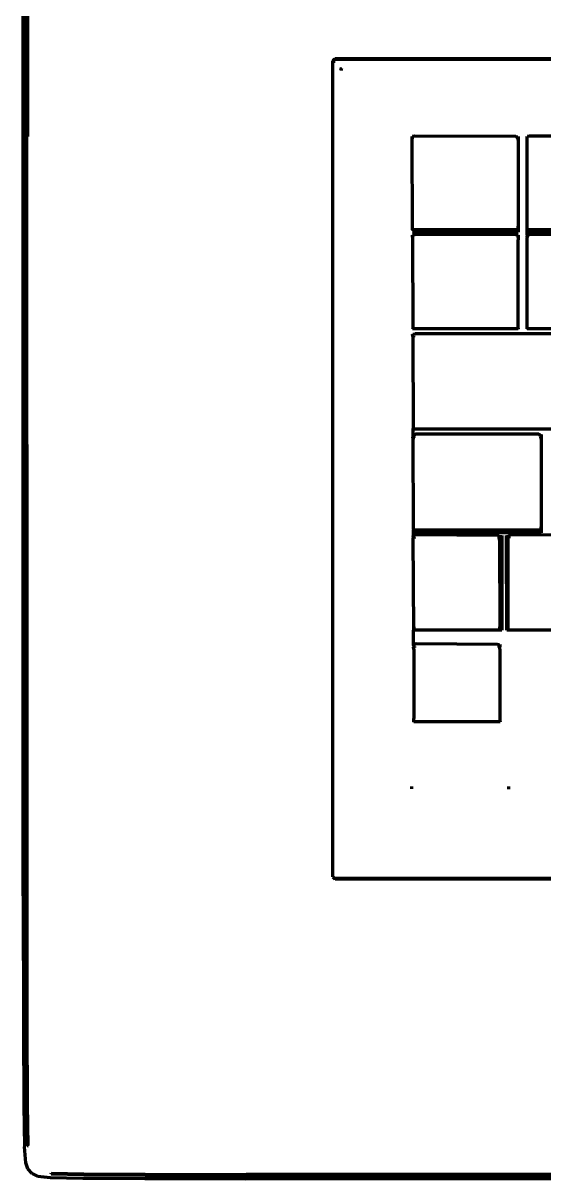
# Model space of a CAD drawing. Header units: millimetres. Extents: x 4307 to 31003, y 2809 to 20009.
# Drawn here: x 12638.5 to 12712.1, y 13399.1 to 13562.4 of the extents above; entities that cross this region are included whole.
import ezdxf

# ---------------------------------------------------------------- set-up
doc = ezdxf.new("R2010")
doc.units = ezdxf.units.MM
doc.layers.add('ProfileEdges', color=7, linetype='Continuous')

msp = doc.modelspace()

# ---------------------------------------------------------------- linework, layer by layer
for p, q in [((12682.43, 13556.97), (12682.53, 13557.11)), ((12682.53, 13557.11), (12682.6, 13557.16)), ((12682.53, 13557.11), (12682.53, 13556.85)), ((12683.35, 13555.97), (12683.37, 13556.16)), ((12683.35, 13555.93), (12683.35, 13555.97)), ((12683.35, 13555.97), (12683.4, 13555.96)), ((12683.4, 13555.96), (12683.5, 13556.13)), ((12693.49, 13546.4), (12693.57, 13546.4)), ((12693.57, 13546.4), (12708.17, 13546.44)), ((12708.38, 13546.38), (12708.51, 13546.4)), ((12708.44, 13546.06), (12708.51, 13546.06)), ((12709.74, 13546.4), (12709.82, 13546.4)), ((12709.82, 13546.06), (12709.74, 13546.06)), ((12709.82, 13546.4), (12724.61, 13546.44)), ((12693.53, 13532.48), (12693.62, 13532.48)), ((12693.53, 13532.15), (12693.62, 13532.15)), ((12693.62, 13532.48), (12693.87, 13532.48)), ((12708.17, 13532.48), (12708.42, 13532.48)), ((12708.42, 13532.48), (12708.51, 13532.48)), ((12709.74, 13532.48), (12709.82, 13532.48)), ((12709.82, 13532.15), (12709.74, 13532.15)), ((12709.82, 13532.48), (12710.08, 13532.48)), ((12693.57, 13518.49), (12693.66, 13518.49)), ((12693.66, 13518.15), (12693.92, 13518.15)), ((12693.61, 13504.32), (12693.7, 13504.32)), ((12711.61, 13504.3), (12711.74, 13504.32)), ((12693.62, 13503.98), (12693.69, 13503.98)), ((12693.69, 13503.98), (12693.96, 13503.98)), ((12711.67, 13503.98), (12711.74, 13503.98)), ((12693.66, 13490.02), (12693.74, 13490.03)), ((12693.66, 13489.69), (12694, 13489.69)), ((12693.74, 13490.03), (12694, 13490.02)), ((12705.55, 13490.02), (12705.81, 13490.03)), ((12705.55, 13489.69), (12705.87, 13489.69)), ((12705.81, 13490.03), (12706.16, 13490.02)), ((12705.87, 13489.69), (12706.16, 13489.69)), ((12706.84, 13490.02), (12707.15, 13490.03)), ((12707.09, 13489.69), (12706.84, 13489.69)), ((12707.41, 13489.69), (12707.09, 13489.69)), ((12707.15, 13490.03), (12707.41, 13490.02)), ((12693.7, 13474.63), (12693.79, 13474.63)), ((12693.71, 13474.29), (12694.05, 13474.29)), ((12693.79, 13474.63), (12705.58, 13474.66)), ((12705.58, 13474.29), (12705.92, 13474.29)), ((12705.83, 13474.63), (12705.92, 13474.63))]:
    msp.add_line(p, q)
at = {"layer": 'ProfileEdges', "lineweight": 211}
for p, q in [((12638.5, 13439.14), (12638.5, 13712.81)), ((12638.93, 13439.2), (12638.93, 13712.76)), ((12638.63, 13689.16), (12638.7, 13518.93)), ((12638.7, 13689.17), (12638.7, 13518.93)), ((12639.17, 13546.43), (12639.04, 13662.02)), ((12639.06, 13439.22), (12639.04, 13662.02)), ((12682.47, 13557.31), (12682.3, 13557.12)), ((12682.3, 13441.82), (12682.3, 13557.12)), ((12682.32, 13557.09), (12682.49, 13557.28)), ((12682.51, 13557.31), (12682.47, 13557.31)), ((12682.51, 13557.31), (12682.64, 13557.45)), ((12682.73, 13557.31), (12682.51, 13557.31)), ((12682.64, 13557.45), (12981.52, 13557.45)), ((12682.73, 13557.31), (12682.76, 13557.34)), ((12682.76, 13557.34), (12981.4, 13557.34)), ((12683.51, 13556), (12683.4, 13555.96)), ((12683.4, 13555.88), (12683.4, 13555.96)), ((12683.51, 13556), (12683.55, 13556.08)), ((12683.51, 13555.76), (12683.51, 13556)), ((12693.51, 13546.14), (12693.49, 13546.4)), ((12693.57, 13546.4), (12693.51, 13546.14)), ((12693.55, 13533.35), (12693.51, 13546.14)), ((12693.83, 13546.49), (12693.57, 13546.4)), ((12708.17, 13546.44), (12693.83, 13546.49)), ((12708.17, 13546.44), (12708.38, 13546.38)), ((12708.42, 13546.16), (12708.38, 13546.38)), ((12708.42, 13546.16), (12708.44, 13546.06)), ((12708.44, 13546.06), (12708.49, 13545.76)), ((12708.51, 13546.06), (12708.49, 13545.76)), ((12708.49, 13545.76), (12708.49, 13533.73)), ((12708.51, 13546.4), (12708.51, 13546.06)), ((12709.76, 13546.14), (12709.74, 13546.4)), ((12709.74, 13546.06), (12709.76, 13546.14)), ((12709.76, 13533.35), (12709.74, 13546.06)), ((12709.76, 13546.14), (12709.82, 13546.4)), ((12710.08, 13546.49), (12709.82, 13546.4)), ((12724.61, 13546.44), (12710.08, 13546.49)), ((12708.44, 13533.23), (12708.49, 13533.73)), ((12708.49, 13533.73), (12708.51, 13533.23)), ((12693.53, 13533.23), (12693.55, 13533.35)), ((12693.58, 13533.23), (12693.53, 13533.23)), ((12708.51, 13532.9), (12693.53, 13532.9)), ((12693.55, 13532.22), (12693.53, 13532.48)), ((12693.55, 13532.22), (12693.53, 13532.15)), ((12693.53, 13532.15), (12693.55, 13531.84)), ((12693.55, 13533.35), (12693.58, 13533.23)), ((12693.62, 13532.48), (12693.55, 13532.22)), ((12693.58, 13533.23), (12693.61, 13533.09)), ((12708.44, 13533.23), (12693.58, 13533.23)), ((12693.87, 13533), (12693.61, 13533.09)), ((12693.62, 13532.48), (12693.87, 13532.57)), ((12708.17, 13533), (12693.87, 13533)), ((12708.17, 13532.57), (12693.87, 13532.57)), ((12708.17, 13533), (12708.42, 13533.09)), ((12708.17, 13532.57), (12708.42, 13532.48)), ((12708.42, 13533.09), (12708.44, 13533.23)), ((12708.49, 13532.22), (12708.42, 13532.48)), ((12708.51, 13533.23), (12708.44, 13533.23)), ((12708.51, 13532.48), (12708.49, 13532.22)), ((12708.49, 13532.22), (12708.51, 13532.15)), ((12708.51, 13532.15), (12708.49, 13531.84)), ((12708.51, 13533.23), (12708.51, 13532.9)), ((12709.74, 13533.23), (12709.76, 13533.35)), ((12709.74, 13532.9), (12709.74, 13533.23)), ((12709.81, 13533.23), (12709.74, 13533.23)), ((12709.74, 13532.9), (12724.95, 13532.9)), ((12709.74, 13532.48), (12709.74, 13532.9)), ((12709.74, 13532.48), (12709.76, 13532.22)), ((12709.76, 13532.22), (12709.74, 13532.15)), ((12709.76, 13531.84), (12709.74, 13532.15)), ((12709.81, 13533.23), (12709.76, 13533.35)), ((12709.76, 13532.22), (12709.82, 13532.48)), ((12709.86, 13533.1), (12709.81, 13533.23)), ((12724.87, 13533.23), (12709.81, 13533.23)), ((12709.82, 13532.48), (12710.08, 13532.57)), ((12710.08, 13533), (12709.86, 13533.1)), ((12724.61, 13533), (12710.08, 13533)), ((12721.42, 13532.57), (12710.08, 13532.57)), ((12693.55, 13531.84), (12693.59, 13519.73)), ((12708.49, 13519.35), (12708.49, 13531.84)), ((12709.76, 13519.35), (12709.76, 13531.84)), ((12638.7, 13462.85), (12638.7, 13518.93)), ((12693.57, 13519.24), (12693.59, 13519.35)), ((12693.62, 13519.24), (12693.57, 13519.24)), ((12693.59, 13519.73), (12693.59, 13519.35)), ((12693.59, 13519.35), (12693.62, 13519.24)), ((12708.46, 13519.24), (12693.62, 13519.24)), ((12708.49, 13519.35), (12708.46, 13519.24)), ((12708.51, 13519.24), (12708.46, 13519.24)), ((12708.49, 13519.35), (12708.51, 13519.24)), ((12709.74, 13519.24), (12709.76, 13519.35)), ((12709.81, 13519.24), (12709.74, 13519.24)), ((12709.81, 13519.24), (12709.76, 13519.35)), ((12721.72, 13519.24), (12709.81, 13519.24)), ((12693.59, 13518.23), (12693.57, 13518.49)), ((12693.59, 13518.23), (12693.66, 13518.49)), ((12693.59, 13518.23), (12693.63, 13505.18)), ((12693.66, 13518.49), (12693.92, 13518.52)), ((12715.03, 13518.52), (12693.92, 13518.52)), ((12693.61, 13505.07), (12693.63, 13505.18)), ((12693.61, 13505.07), (12693.61, 13504.32)), ((12693.66, 13505.07), (12693.61, 13505.07)), ((12693.61, 13504.32), (12693.62, 13503.98)), ((12693.66, 13505.07), (12693.63, 13505.18)), ((12715.34, 13505.07), (12693.66, 13505.07)), ((12693.7, 13504.32), (12693.96, 13504.35)), ((12693.7, 13504.07), (12693.7, 13504.32)), ((12711.4, 13504.35), (12693.96, 13504.35)), ((12711.4, 13504.35), (12711.61, 13504.3)), ((12711.65, 13504.07), (12711.61, 13504.3)), ((12711.74, 13504.32), (12711.74, 13503.98)), ((12693.64, 13503.68), (12693.62, 13503.98)), ((12693.69, 13503.98), (12693.64, 13503.68)), ((12693.68, 13491.27), (12693.64, 13503.68)), ((12693.7, 13504.07), (12693.69, 13503.98)), ((12711.67, 13503.98), (12711.65, 13504.07)), ((12711.72, 13503.68), (12711.67, 13503.98)), ((12711.74, 13503.98), (12711.72, 13503.68)), ((12711.72, 13503.68), (12711.74, 13491.27)), ((12693.68, 13490.89), (12693.68, 13491.27)), ((12711.69, 13490.78), (12711.74, 13491.27)), ((12711.74, 13491.27), (12711.76, 13490.78)), ((12693.66, 13490.78), (12693.68, 13490.89)), ((12693.7, 13490.78), (12693.66, 13490.78)), ((12693.66, 13490.78), (12693.66, 13490.44)), ((12711.76, 13490.44), (12693.66, 13490.44)), ((12693.66, 13490.44), (12693.66, 13490.02)), ((12693.68, 13489.76), (12693.66, 13490.02)), ((12693.66, 13489.69), (12693.68, 13489.76)), ((12693.72, 13476.76), (12693.66, 13489.69)), ((12693.68, 13490.89), (12693.7, 13490.78)), ((12693.74, 13490.03), (12693.68, 13489.76)), ((12693.7, 13490.78), (12693.74, 13490.63)), ((12711.69, 13490.78), (12693.7, 13490.78)), ((12694, 13490.59), (12693.74, 13490.63)), ((12694, 13490.12), (12693.74, 13490.03)), ((12711.42, 13490.59), (12694, 13490.59)), ((12705.55, 13490.06), (12694, 13490.12)), ((12705.55, 13490.06), (12705.81, 13490.03)), ((12705.87, 13489.76), (12705.81, 13490.03)), ((12705.87, 13489.69), (12705.87, 13489.76)), ((12705.87, 13489.39), (12705.87, 13489.69)), ((12706.16, 13490.02), (12706.16, 13489.69)), ((12706.16, 13489.69), (12706.19, 13476.65)), ((12706.84, 13489.69), (12706.84, 13490.02)), ((12706.87, 13476.65), (12706.84, 13489.69)), ((12707.15, 13490.03), (12707.09, 13489.76)), ((12707.09, 13489.69), (12707.09, 13489.76)), ((12707.09, 13476.76), (12707.09, 13489.69)), ((12707.15, 13490.03), (12707.41, 13490.12)), ((12718.58, 13490.06), (12707.41, 13490.12)), ((12711.42, 13490.59), (12711.67, 13490.63)), ((12711.67, 13490.63), (12711.69, 13490.78)), ((12711.76, 13490.78), (12711.69, 13490.78)), ((12711.76, 13490.78), (12711.76, 13490.44)), ((12705.87, 13489.39), (12705.89, 13477.14)), ((12693.7, 13476.65), (12693.72, 13476.76)), ((12693.7, 13474.63), (12693.7, 13476.65)), ((12693.75, 13476.65), (12693.7, 13476.65)), ((12693.75, 13476.65), (12693.72, 13476.76)), ((12693.78, 13476.65), (12693.75, 13476.65)), ((12693.78, 13476.84), (12693.78, 13477.15)), ((12693.78, 13476.65), (12693.78, 13476.84)), ((12705.87, 13476.65), (12693.78, 13476.65)), ((12705.87, 13476.65), (12705.89, 13476.76)), ((12706.19, 13476.65), (12705.87, 13476.65)), ((12705.89, 13476.76), (12705.89, 13477.14)), ((12707.14, 13476.65), (12706.87, 13476.65)), ((12707.14, 13476.65), (12707.09, 13476.76)), ((12718.87, 13476.65), (12707.14, 13476.65)), ((12693.73, 13474.37), (12693.7, 13474.63)), ((12693.71, 13474.29), (12693.73, 13474.37)), ((12693.73, 13473.99), (12693.71, 13474.29)), ((12693.73, 13474.37), (12693.79, 13474.63)), ((12693.73, 13473.99), (12693.74, 13464.2)), ((12694.05, 13474.72), (12693.79, 13474.63)), ((12705.58, 13474.66), (12694.05, 13474.72)), ((12705.58, 13474.66), (12705.83, 13474.63)), ((12705.83, 13474.63), (12705.9, 13474.37)), ((12705.92, 13474.63), (12705.9, 13474.37)), ((12705.9, 13474.37), (12705.92, 13474.29)), ((12705.9, 13473.99), (12705.92, 13474.29)), ((12705.9, 13473.99), (12705.91, 13464.22)), ((12693.76, 13463.84), (12693.74, 13464.2)), ((12693.74, 13463.73), (12693.76, 13463.84)), ((12693.79, 13463.73), (12693.74, 13463.73)), ((12693.76, 13463.84), (12693.79, 13463.73)), ((12705.89, 13463.73), (12693.79, 13463.73)), ((12705.91, 13463.84), (12705.89, 13463.73)), ((12705.93, 13463.73), (12705.89, 13463.73)), ((12705.91, 13464.22), (12705.91, 13463.84)), ((12705.91, 13463.84), (12705.93, 13463.73)), ((12638.8, 13462.86), (12638.7, 13462.85)), ((12638.85, 13420.81), (12638.8, 13462.86)), ((12693.46, 13454.23), (12693.46, 13454.56)), ((12707.16, 13454.21), (12707.16, 13454.56)), ((12682.3, 13441.82), (12682.47, 13441.64)), ((12682.64, 13441.46), (12682.47, 13441.64)), ((12682.47, 13441.64), (12981.67, 13441.63)), ((12981.52, 13441.46), (12682.64, 13441.46)), ((12638.5, 13439.14), (12638.54, 13420.76)), ((12638.93, 13439.2), (12638.96, 13420.83)), ((12639.09, 13420.86), (12639.06, 13439.22)), ((12638.54, 13420.76), (12638.6, 13409.52)), ((12638.96, 13420.83), (12638.85, 13420.81)), ((12639.01, 13409.62), (12638.96, 13420.83)), ((12639.14, 13409.66), (12639.09, 13420.86)), ((12638.6, 13409.52), (12638.68, 13403.65)), ((12639.01, 13409.62), (12639.09, 13403.79)), ((12639.22, 13403.84), (12639.14, 13409.66)), ((12638.89, 13401.42), (12638.68, 13403.65)), ((12639.09, 13403.79), (12639.22, 13403.84)), ((12639.19, 13400.54), (12638.89, 13401.42)), ((12639.76, 13399.91), (12639.19, 13400.54)), ((12640.54, 13399.53), (12639.76, 13399.91)), ((12642.47, 13399.8), (12642.51, 13399.94)), ((12647.04, 13399.71), (12642.47, 13399.8)), ((12642.51, 13399.94), (12647.07, 13399.86)), ((12647.04, 13399.71), (12655.76, 13399.65)), ((12647.07, 13399.86), (12655.78, 13399.8)), ((12655.78, 13399.8), (12670.04, 13399.76)), ((13155.09, 13399.76), (12670.04, 13399.76)), ((12640.54, 13399.53), (12642.34, 13399.35)), ((12642.34, 13399.35), (12646.94, 13399.25)), ((12646.94, 13399.25), (12655.7, 13399.19)), ((12655.7, 13399.19), (12669.97, 13399.14)), ((12655.76, 13399.65), (12655.75, 13399.53)), ((12655.75, 13399.53), (12670.01, 13399.49)), ((12670.02, 13399.62), (12655.76, 13399.65)), ((13136.73, 13399.13), (12669.97, 13399.14)), ((12670.01, 13399.49), (12688.42, 13399.47)), ((12688.43, 13399.6), (12670.02, 13399.62)), ((12688.42, 13399.47), (12688.41, 13399.37)), ((12688.41, 13399.37), (13136.71, 13399.37)), ((12688.42, 13399.47), (12688.43, 13399.6)), ((12688.42, 13399.47), (12709.59, 13399.47))]:
    msp.add_line(p, q, dxfattribs=at)

doc.saveas('drawing.dxf')
